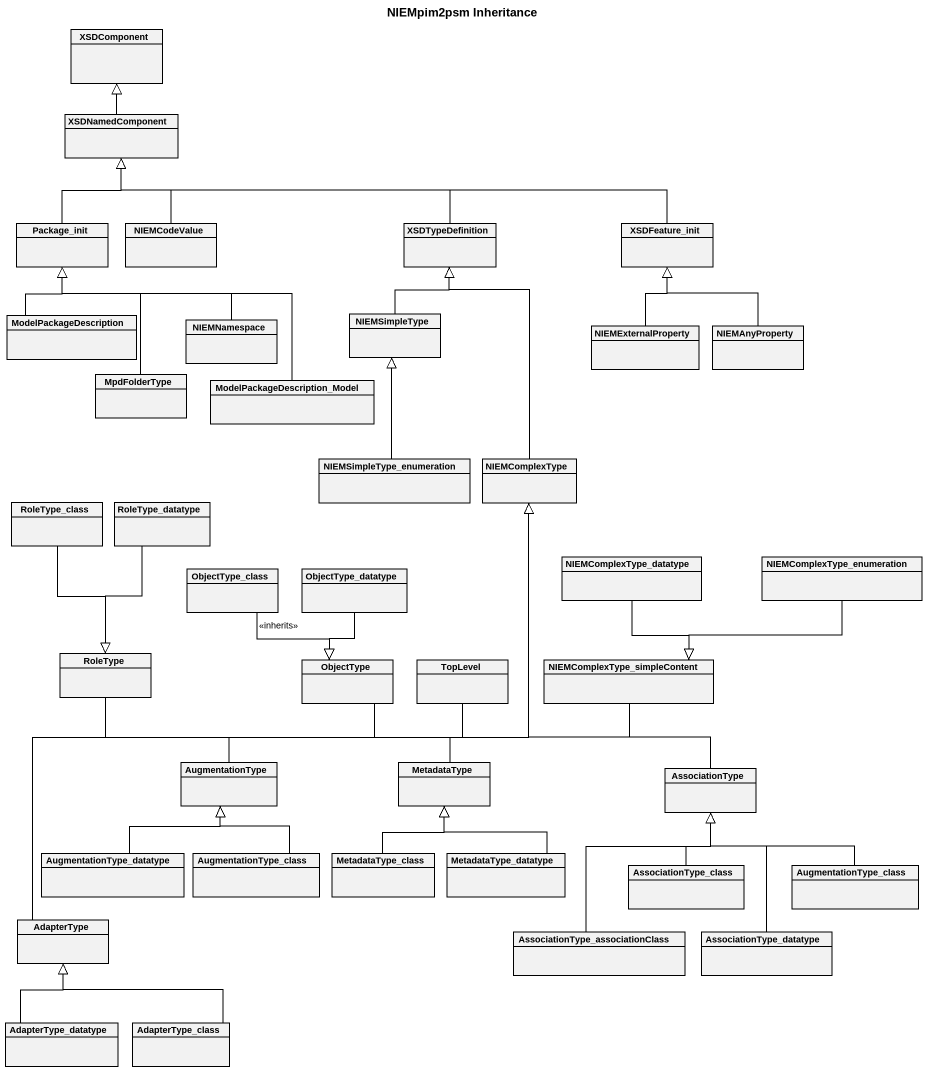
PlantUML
@startuml
title NIEMpim2psm Inheritance
hide circle
hide empty members
class XSDComponent
class XSDNamedComponent
class Package_init
class NIEMCodeValue
class XSDTypeDefinition
class XSDFeature_init
class ModelPackageDescription
class NIEMNamespace
class NIEMSimpleType
class NIEMExternalProperty
class NIEMAnyProperty
class MpdFolderType
class "ModelPackageDescription_Model" as ModelPackageDescription_2
class NIEMSimpleType_enumeration
class NIEMComplexType
class RoleType_class
class RoleType_datatype
class ObjectType_class
class ObjectType_datatype
class NIEMComplexType_datatype
class NIEMComplexType_enumeration
class RoleType
class ObjectType
class TopLevel
class "NIEMComplexType_simpleContent" as NIEMComplexType_2
class AugmentationType
class MetadataType
class AssociationType
class AugmentationType_datatype
class AugmentationType_class
class MetadataType_class
class MetadataType_datatype
class AssociationType_class
class "AugmentationType_class" as AugmentationType_class_2
class AdapterType
class "AssociationType_associationClass" as AssociationType_2
class AssociationType_datatype
class AdapterType_datatype
class AdapterType_class
XSDNamedComponent -up-|> XSDComponent
Package_init -up-|> XSDNamedComponent
NIEMCodeValue -up-|> XSDNamedComponent
XSDTypeDefinition -left-|> XSDNamedComponent
XSDFeature_init -left-|> XSDNamedComponent
ModelPackageDescription -up-|> Package_init
NIEMNamespace -left-|> Package_init
NIEMSimpleType -up-|> XSDTypeDefinition
NIEMExternalProperty -up-|> XSDFeature_init
NIEMAnyProperty -up-|> XSDFeature_init
MpdFolderType -up-|> Package_init
ModelPackageDescription_2 -up-|> Package_init
NIEMSimpleType_enumeration -up-|> NIEMSimpleType
NIEMComplexType -up-|> XSDTypeDefinition
RoleType_class --|> RoleType
RoleType_datatype --|> RoleType
ObjectType_class --|> ObjectType : <<inherits>>
ObjectType_datatype --|> ObjectType
NIEMComplexType_datatype --|> NIEMComplexType_2
NIEMComplexType_enumeration -left-|> NIEMComplexType_2
RoleType -right-|> NIEMComplexType
ObjectType -up-|> NIEMComplexType
TopLevel -up-|> NIEMComplexType
NIEMComplexType_2 -up-|> NIEMComplexType
AugmentationType -up-|> NIEMComplexType
MetadataType -up-|> NIEMComplexType
AssociationType -up-|> NIEMComplexType
AugmentationType_datatype -up-|> AugmentationType
AugmentationType_class -up-|> AugmentationType
MetadataType_class -up-|> MetadataType
MetadataType_datatype -up-|> MetadataType
AssociationType_class -up-|> AssociationType
AugmentationType_class_2 -up-|> AssociationType
AdapterType -up-|> NIEMComplexType
AssociationType_2 -up-|> AssociationType
AssociationType_datatype -up-|> AssociationType
AdapterType_datatype -up-|> AdapterType
AdapterType_class -up-|> AdapterType
@enduml
